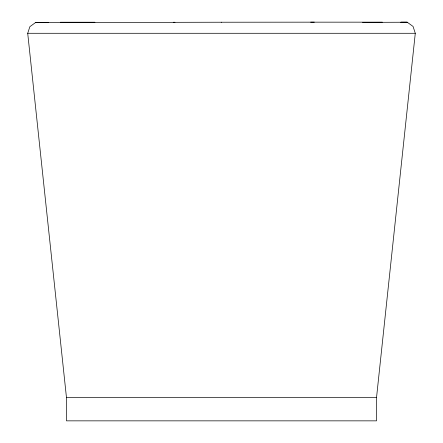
<?xml version="1.0" encoding="UTF-8"?>
<svg xmlns="http://www.w3.org/2000/svg" width="443" height="443" viewBox="0 0 443 443"><rect width="100%" height="100%" fill="white"/><g stroke="black" fill="none" stroke-linecap="round" stroke-linejoin="round"><path stroke-width="0.66" d="M221.367 22.228L35.484 22.593L29.864 26.68L27.715 33.286L66.472 397.598L66.472 420.85L376.528 420.85L376.528 397.598L415.285 33.286L413.064 26.447L407.25 22.228L400.915 22.183M400.915 22.277L407.25 22.228L362.573 22.371M310.654 22.161L382.348 22.161M60.309 22.233L94.868 22.233M221.245 22.228L314.308 22.161M173.257 22.277L174.963 22.277M89.929 22.41L94.802 22.41M41.819 22.538L48.525 22.538M27.715 33.286L415.285 33.286M66.472 397.598L376.528 397.598M35.484 22.593L41.819 22.637"/></g></svg>
